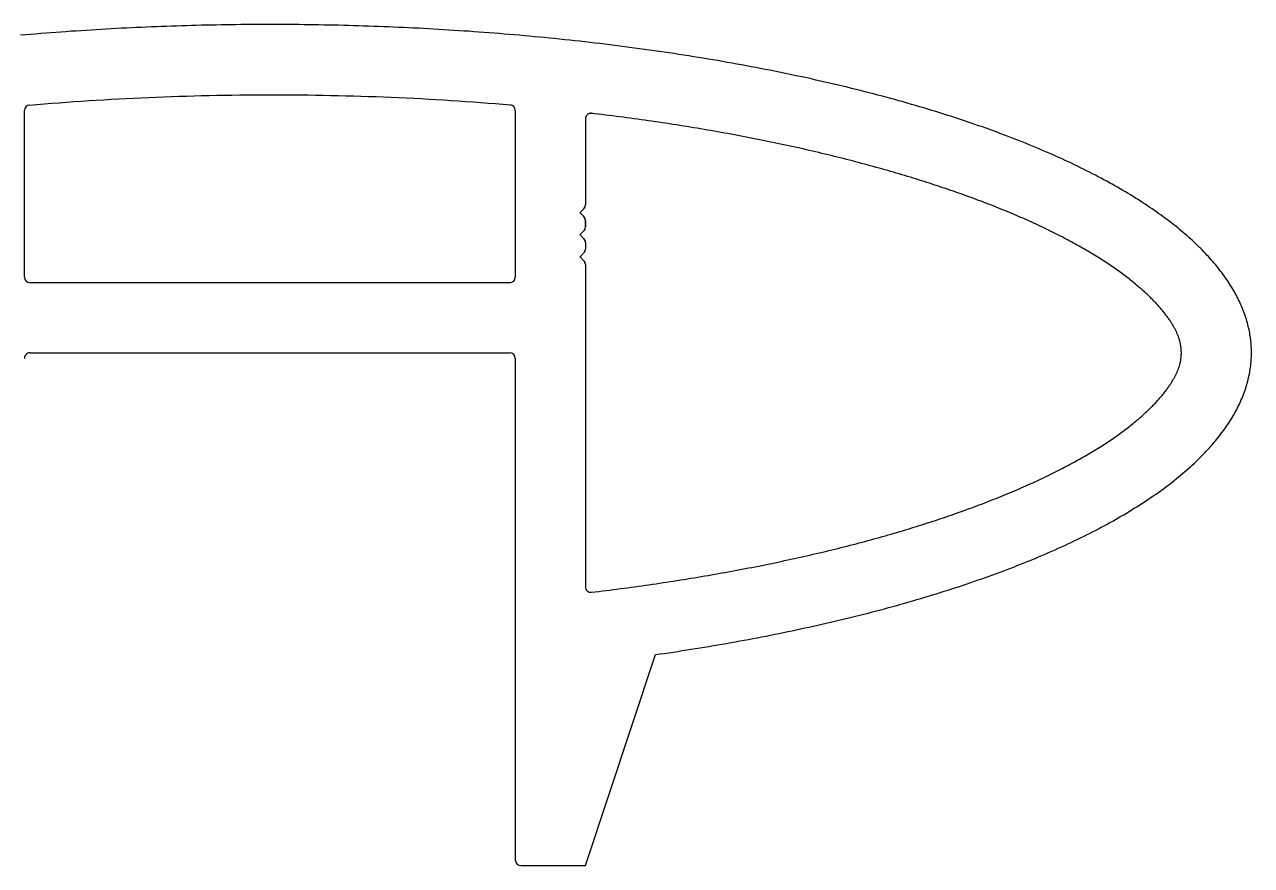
# Model space of a CAD drawing. Extents: x -44.4 to 44.5, y 21.3 to 59.4.
# Drawn here: x -11 to 44.5, y 21.3 to 59.4 of the extents above; entities that cross this region are included whole.
import ezdxf

# ---------------------------------------------------------------- set-up
doc = ezdxf.new("R2010")
doc.units = 0
doc.layers.get('0').update_dxf_attribs({"linetype": 'CONTINUOUS'})

msp = doc.modelspace()

# ---------------------------------------------------------------- linework, layer by layer
for p, q in [((-10.974, 58.975), (-11.203, 58.955)), ((-10.745, 58.994), (-10.974, 58.975)), ((-10.517, 59.013), (-10.745, 58.994)), ((-10.288, 59.032), (-10.517, 59.013)), ((-10.059, 59.05), (-10.288, 59.032)), ((-9.831, 59.068), (-10.059, 59.05)), ((-9.602, 59.085), (-9.831, 59.068)), ((-9.373, 59.102), (-9.602, 59.085)), ((-9.145, 59.119), (-9.373, 59.102)), ((-8.916, 59.135), (-9.145, 59.119)), ((-8.688, 59.15), (-8.916, 59.135)), ((-8.459, 59.165), (-8.688, 59.15)), ((-8.231, 59.18), (-8.459, 59.165)), ((-8.002, 59.195), (-8.231, 59.18)), ((-7.774, 59.209), (-8.002, 59.195)), ((-7.546, 59.222), (-7.774, 59.209)), ((-7.318, 59.235), (-7.546, 59.222)), ((-7.09, 59.248), (-7.318, 59.235)), ((-6.862, 59.26), (-7.09, 59.248)), ((-6.634, 59.272), (-6.862, 59.26)), ((-6.407, 59.283), (-6.634, 59.272)), ((-6.179, 59.294), (-6.407, 59.283)), ((-5.952, 59.305), (-6.179, 59.294)), ((-5.725, 59.315), (-5.952, 59.305)), ((-5.498, 59.325), (-5.725, 59.315)), ((-5.271, 59.335), (-5.498, 59.325)), ((-5.045, 59.344), (-5.271, 59.335)), ((-4.818, 59.352), (-5.045, 59.344)), ((-4.592, 59.36), (-4.818, 59.352)), ((-4.366, 59.368), (-4.592, 59.36)), ((-4.141, 59.376), (-4.366, 59.368)), ((-3.915, 59.383), (-4.141, 59.376)), ((-3.69, 59.389), (-3.915, 59.383)), ((-3.465, 59.396), (-3.69, 59.389)), ((-3.241, 59.401), (-3.465, 59.396)), ((-3.016, 59.407), (-3.241, 59.401)), ((-2.792, 59.412), (-3.016, 59.407)), ((-2.568, 59.417), (-2.792, 59.412)), ((-2.345, 59.421), (-2.568, 59.417)), ((-2.122, 59.425), (-2.345, 59.421)), ((-1.899, 59.428), (-2.122, 59.425)), ((-1.676, 59.431), (-1.899, 59.428)), ((-1.454, 59.434), (-1.676, 59.431)), ((-1.232, 59.437), (-1.454, 59.434)), ((-1.01, 59.439), (-1.232, 59.437)), ((-0.789, 59.44), (-1.01, 59.439)), ((-0.568, 59.442), (-0.789, 59.44)), ((-0.348, 59.443), (-0.568, 59.442)), ((-0.128, 59.443), (-0.348, 59.443)), ((0.092, 59.443), (-0.128, 59.443)), ((0.312, 59.443), (0.092, 59.443)), ((0.532, 59.443), (0.312, 59.443)), ((0.753, 59.442), (0.532, 59.443)), ((0.973, 59.44), (0.753, 59.442)), ((1.195, 59.439), (0.973, 59.44)), ((1.416, 59.437), (1.195, 59.439)), ((1.638, 59.434), (1.416, 59.437)), ((1.86, 59.431), (1.638, 59.434)), ((2.083, 59.428), (1.86, 59.431)), ((2.306, 59.425), (2.083, 59.428)), ((2.529, 59.421), (2.306, 59.425)), ((2.753, 59.417), (2.529, 59.421)), ((2.977, 59.412), (2.753, 59.417)), ((3.201, 59.407), (2.977, 59.412)), ((3.425, 59.401), (3.201, 59.407)), ((3.65, 59.396), (3.425, 59.401)), ((3.875, 59.389), (3.65, 59.396)), ((4.1, 59.383), (3.875, 59.389)), ((4.325, 59.376), (4.1, 59.383)), ((4.551, 59.368), (4.325, 59.376)), ((4.777, 59.36), (4.551, 59.368)), ((5.003, 59.352), (4.777, 59.36)), ((5.229, 59.344), (5.003, 59.352)), ((5.456, 59.335), (5.229, 59.344)), ((5.682, 59.325), (5.456, 59.335)), ((5.909, 59.315), (5.682, 59.325)), ((6.136, 59.305), (5.909, 59.315)), ((6.364, 59.294), (6.136, 59.305)), ((6.591, 59.283), (6.364, 59.294)), ((6.819, 59.272), (6.591, 59.283)), ((7.046, 59.26), (6.819, 59.272)), ((7.274, 59.248), (7.046, 59.26)), ((7.502, 59.235), (7.274, 59.248)), ((7.73, 59.222), (7.502, 59.235)), ((7.958, 59.209), (7.73, 59.222)), ((8.187, 59.195), (7.958, 59.209)), ((8.415, 59.18), (8.187, 59.195)), ((8.644, 59.165), (8.415, 59.18)), ((8.872, 59.15), (8.644, 59.165)), ((9.101, 59.135), (8.872, 59.15)), ((9.329, 59.119), (9.101, 59.135)), ((9.558, 59.102), (9.329, 59.119)), ((9.786, 59.085), (9.558, 59.102)), ((10.015, 59.068), (9.786, 59.085)), ((10.244, 59.05), (10.015, 59.068)), ((10.473, 59.032), (10.244, 59.05)), ((10.701, 59.013), (10.473, 59.032)), ((10.93, 58.994), (10.701, 59.013)), ((11.158, 58.975), (10.93, 58.994)), ((11.387, 58.955), (11.158, 58.975)), ((11.616, 58.935), (11.387, 58.955)), ((11.844, 58.914), (11.616, 58.935)), ((12.072, 58.893), (11.844, 58.914)), ((12.301, 58.871), (12.072, 58.893)), ((12.529, 58.849), (12.301, 58.871)), ((12.757, 58.827), (12.529, 58.849)), ((12.985, 58.804), (12.757, 58.827)), ((13.213, 58.781), (12.985, 58.804)), ((13.44, 58.757), (13.213, 58.781)), ((13.668, 58.733), (13.44, 58.757)), ((13.895, 58.708), (13.668, 58.733)), ((14.122, 58.683), (13.895, 58.708)), ((14.349, 58.657), (14.122, 58.683)), ((14.576, 58.632), (14.349, 58.657)), ((14.803, 58.605), (14.576, 58.632)), ((15.029, 58.578), (14.803, 58.605)), ((15.256, 58.551), (15.029, 58.578)), ((15.481, 58.524), (15.256, 58.551)), ((15.707, 58.495), (15.481, 58.524)), ((15.933, 58.467), (15.707, 58.495)), ((16.158, 58.438), (15.933, 58.467)), ((16.383, 58.409), (16.158, 58.438)), ((16.607, 58.379), (16.383, 58.409)), ((16.832, 58.348), (16.607, 58.379)), ((17.056, 58.318), (16.832, 58.348)), ((17.279, 58.287), (17.056, 58.318)), ((17.503, 58.255), (17.279, 58.287)), ((17.726, 58.223), (17.503, 58.255)), ((17.948, 58.191), (17.726, 58.223)), ((18.17, 58.158), (17.948, 58.191)), ((18.392, 58.124), (18.17, 58.158)), ((18.614, 58.091), (18.392, 58.124)), ((18.835, 58.057), (18.614, 58.091)), ((19.056, 58.022), (18.835, 58.057)), ((19.276, 57.987), (19.056, 58.022)), ((19.496, 57.952), (19.276, 57.987)), ((19.715, 57.916), (19.496, 57.952)), ((19.934, 57.879), (19.715, 57.916)), ((20.152, 57.843), (19.934, 57.879)), ((20.37, 57.806), (20.152, 57.843)), ((20.588, 57.768), (20.37, 57.806)), ((20.805, 57.73), (20.588, 57.768)), ((21.021, 57.692), (20.805, 57.73)), ((21.237, 57.653), (21.021, 57.692)), ((21.453, 57.614), (21.237, 57.653)), ((21.668, 57.574), (21.453, 57.614)), ((21.882, 57.534), (21.668, 57.574)), ((22.096, 57.493), (21.882, 57.534)), ((22.309, 57.452), (22.096, 57.493)), ((22.522, 57.411), (22.309, 57.452)), ((22.734, 57.369), (22.522, 57.411)), ((22.945, 57.327), (22.734, 57.369)), ((23.156, 57.285), (22.945, 57.327)), ((23.366, 57.242), (23.156, 57.285)), ((23.576, 57.198), (23.366, 57.242)), ((23.785, 57.155), (23.576, 57.198)), ((23.993, 57.11), (23.785, 57.155)), ((24.2, 57.066), (23.993, 57.11)), ((24.407, 57.021), (24.2, 57.066)), ((24.613, 56.976), (24.407, 57.021)), ((24.819, 56.93), (24.613, 56.976)), ((25.024, 56.884), (24.819, 56.93)), ((25.228, 56.837), (25.024, 56.884)), ((25.431, 56.79), (25.228, 56.837)), ((25.634, 56.743), (25.431, 56.79)), ((25.836, 56.695), (25.634, 56.743)), ((26.037, 56.647), (25.836, 56.695)), ((-6.077, 56.11), (-5.737, 56.126)), ((-5.737, 56.126), (-5.396, 56.141)), ((-5.396, 56.141), (-5.055, 56.155)), ((-5.055, 56.155), (-4.713, 56.168)), ((-4.713, 56.168), (-4.371, 56.181)), ((-4.371, 56.181), (-4.029, 56.192)), ((-4.029, 56.192), (-3.686, 56.203)), ((-3.686, 56.203), (-3.344, 56.212)), ((-3.344, 56.212), (-3.001, 56.221)), ((-3.001, 56.221), (-2.657, 56.229)), ((-2.657, 56.229), (-2.314, 56.236)), ((-2.314, 56.236), (-1.971, 56.243)), ((-1.971, 56.243), (-1.627, 56.248)), ((-1.627, 56.248), (-1.283, 56.252)), ((-1.283, 56.252), (-0.595, 56.258)), ((-0.595, 56.258), (0.093, 56.261)), ((0.093, 56.261), (0.437, 56.261)), ((0.437, 56.261), (0.781, 56.26)), ((0.781, 56.26), (1.125, 56.258)), ((1.125, 56.258), (1.468, 56.255)), ((1.468, 56.255), (1.812, 56.251)), ((1.812, 56.251), (2.156, 56.247)), ((2.156, 56.247), (2.499, 56.241)), ((2.499, 56.241), (2.843, 56.235)), ((2.843, 56.235), (3.186, 56.227)), ((3.186, 56.227), (3.529, 56.219)), ((3.529, 56.219), (3.872, 56.21)), ((3.872, 56.21), (4.214, 56.2)), ((4.214, 56.2), (4.556, 56.189)), ((4.556, 56.189), (4.898, 56.177)), ((4.898, 56.177), (5.24, 56.164)), ((5.24, 56.164), (5.581, 56.15)), ((5.581, 56.15), (5.922, 56.135)), ((5.922, 56.135), (6.263, 56.12)), ((6.263, 56.12), (6.603, 56.103)), ((26.237, 56.599), (26.037, 56.647)), ((26.437, 56.55), (26.237, 56.599)), ((26.635, 56.501), (26.437, 56.55)), ((26.833, 56.451), (26.635, 56.501)), ((27.031, 56.401), (26.833, 56.451)), ((27.227, 56.351), (27.031, 56.401)), ((27.422, 56.3), (27.227, 56.351)), ((27.617, 56.249), (27.422, 56.3)), ((27.811, 56.197), (27.617, 56.249)), ((28.004, 56.146), (27.811, 56.197)), ((28.196, 56.094), (28.004, 56.146)), ((-10.792, 55.795), (-10.459, 55.823)), ((-10.459, 55.823), (-10.125, 55.85)), ((-10.125, 55.85), (-9.791, 55.877)), ((-9.791, 55.877), (-9.457, 55.902)), ((-9.457, 55.902), (-9.121, 55.927)), ((-9.121, 55.927), (-8.785, 55.951)), ((-8.785, 55.951), (-8.448, 55.974)), ((-8.448, 55.974), (-8.111, 55.996)), ((-8.111, 55.996), (-7.773, 56.017)), ((-7.773, 56.017), (-7.435, 56.037)), ((-7.435, 56.037), (-7.096, 56.057)), ((-7.096, 56.057), (-6.757, 56.075)), ((-6.757, 56.075), (-6.418, 56.093)), ((-6.418, 56.093), (-6.077, 56.11)), ((6.603, 56.103), (6.942, 56.086)), ((6.942, 56.086), (7.282, 56.067)), ((7.282, 56.067), (7.62, 56.048)), ((7.62, 56.048), (7.959, 56.027)), ((7.959, 56.027), (8.296, 56.006)), ((8.296, 56.006), (8.634, 55.984)), ((8.634, 55.984), (8.97, 55.961)), ((8.97, 55.961), (9.306, 55.937)), ((9.306, 55.937), (9.642, 55.912)), ((9.642, 55.912), (9.976, 55.886)), ((9.976, 55.886), (10.31, 55.86)), ((10.31, 55.86), (10.644, 55.832)), ((10.644, 55.832), (10.976, 55.804)), ((28.387, 56.041), (28.196, 56.094)), ((28.578, 55.988), (28.387, 56.041)), ((28.767, 55.935), (28.578, 55.988)), ((28.956, 55.881), (28.767, 55.935)), ((29.143, 55.827), (28.956, 55.881)), ((29.33, 55.773), (29.143, 55.827)), ((29.516, 55.719), (29.33, 55.773)), ((29.701, 55.664), (29.516, 55.719)), ((29.885, 55.608), (29.701, 55.664)), ((30.068, 55.553), (29.885, 55.608)), ((-11.02, 47.994), (-11.02, 55.546)), ((11.205, 55.554), (11.205, 47.995)), ((14.382, 55.203), (14.38, 55.187)), ((14.38, 55.187), (14.38, 55.172)), ((14.38, 55.172), (14.38, 51.272)), ((14.384, 55.219), (14.382, 55.203)), ((14.388, 55.235), (14.384, 55.219)), ((14.393, 55.251), (14.388, 55.235)), ((14.398, 55.266), (14.393, 55.251)), ((14.405, 55.281), (14.398, 55.266)), ((14.413, 55.296), (14.405, 55.281)), ((14.421, 55.31), (14.413, 55.296)), ((14.431, 55.323), (14.421, 55.31)), ((14.441, 55.335), (14.431, 55.323)), ((14.452, 55.347), (14.441, 55.335)), ((14.463, 55.358), (14.452, 55.347)), ((14.475, 55.368), (14.463, 55.358)), ((14.488, 55.378), (14.475, 55.368)), ((14.502, 55.386), (14.488, 55.378)), ((14.516, 55.394), (14.502, 55.386)), ((14.531, 55.401), (14.516, 55.394)), ((14.546, 55.407), (14.531, 55.401)), ((14.562, 55.412), (14.546, 55.407)), ((14.578, 55.416), (14.562, 55.412)), ((14.594, 55.419), (14.578, 55.416)), ((14.61, 55.421), (14.594, 55.419)), ((14.626, 55.422), (14.61, 55.421)), ((14.642, 55.421), (14.626, 55.422)), ((14.658, 55.42), (14.642, 55.421)), ((14.659, 55.42), (14.658, 55.42)), ((14.662, 55.42), (14.659, 55.42)), ((14.659, 55.42), (14.659, 55.42)), ((14.659, 55.42), (14.659, 55.42)), ((14.659, 55.42), (14.659, 55.42)), ((14.659, 55.42), (14.659, 55.42)), ((14.659, 55.42), (14.659, 55.42)), ((14.667, 55.419), (14.662, 55.42)), ((14.708, 55.414), (14.667, 55.419)), ((14.791, 55.404), (14.708, 55.414)), ((14.955, 55.385), (14.791, 55.404)), ((15.119, 55.365), (14.955, 55.385)), ((15.283, 55.344), (15.119, 55.365)), ((15.447, 55.324), (15.283, 55.344)), ((15.61, 55.303), (15.447, 55.324)), ((15.773, 55.282), (15.61, 55.303)), ((15.936, 55.261), (15.773, 55.282)), ((16.098, 55.24), (15.936, 55.261)), ((16.261, 55.219), (16.098, 55.24)), ((16.422, 55.197), (16.261, 55.219)), ((16.584, 55.175), (16.422, 55.197)), ((16.746, 55.153), (16.584, 55.175)), ((16.907, 55.13), (16.746, 55.153)), ((17.067, 55.108), (16.907, 55.13)), ((17.228, 55.085), (17.067, 55.108)), ((17.388, 55.062), (17.228, 55.085)), ((17.548, 55.039), (17.388, 55.062)), ((17.707, 55.015), (17.548, 55.039)), ((17.867, 54.991), (17.707, 55.015)), ((30.25, 55.497), (30.068, 55.553)), ((30.431, 55.44), (30.25, 55.497)), ((30.611, 55.384), (30.431, 55.44)), ((30.791, 55.327), (30.611, 55.384)), ((30.969, 55.27), (30.791, 55.327)), ((31.146, 55.212), (30.969, 55.27)), ((31.322, 55.154), (31.146, 55.212)), ((31.497, 55.096), (31.322, 55.154)), ((31.671, 55.038), (31.497, 55.096)), ((31.845, 54.979), (31.671, 55.038)), ((18.026, 54.967), (17.867, 54.991)), ((18.184, 54.943), (18.026, 54.967)), ((18.343, 54.919), (18.184, 54.943)), ((18.5, 54.894), (18.343, 54.919)), ((18.658, 54.87), (18.5, 54.894)), ((18.815, 54.845), (18.658, 54.87)), ((18.972, 54.819), (18.815, 54.845)), ((19.129, 54.794), (18.972, 54.819)), ((19.285, 54.768), (19.129, 54.794)), ((19.441, 54.742), (19.285, 54.768)), ((19.597, 54.716), (19.441, 54.742)), ((19.752, 54.69), (19.597, 54.716)), ((19.907, 54.664), (19.752, 54.69)), ((20.062, 54.637), (19.907, 54.664)), ((20.216, 54.61), (20.062, 54.637)), ((20.37, 54.583), (20.216, 54.61)), ((20.523, 54.555), (20.37, 54.583)), ((20.676, 54.528), (20.523, 54.555)), ((20.829, 54.5), (20.676, 54.528)), ((20.981, 54.472), (20.829, 54.5)), ((21.133, 54.444), (20.981, 54.472)), ((32.017, 54.92), (31.845, 54.979)), ((32.188, 54.86), (32.017, 54.92)), ((32.358, 54.801), (32.188, 54.86)), ((32.527, 54.741), (32.358, 54.801)), ((32.695, 54.68), (32.527, 54.741)), ((32.861, 54.62), (32.695, 54.68)), ((33.027, 54.559), (32.861, 54.62)), ((33.192, 54.498), (33.027, 54.559)), ((33.355, 54.436), (33.192, 54.498)), ((21.285, 54.415), (21.133, 54.444)), ((21.436, 54.387), (21.285, 54.415)), ((21.587, 54.358), (21.436, 54.387)), ((21.738, 54.329), (21.587, 54.358)), ((21.888, 54.299), (21.738, 54.329)), ((22.037, 54.27), (21.888, 54.299)), ((22.187, 54.24), (22.037, 54.27)), ((22.336, 54.21), (22.187, 54.24)), ((22.484, 54.18), (22.336, 54.21)), ((22.632, 54.15), (22.484, 54.18)), ((22.78, 54.12), (22.632, 54.15)), ((22.927, 54.089), (22.78, 54.12)), ((23.074, 54.058), (22.927, 54.089)), ((23.22, 54.027), (23.074, 54.058)), ((23.367, 53.996), (23.22, 54.027)), ((23.512, 53.964), (23.367, 53.996)), ((23.657, 53.933), (23.512, 53.964)), ((23.802, 53.901), (23.657, 53.933)), ((23.947, 53.869), (23.802, 53.901)), ((33.518, 54.375), (33.355, 54.436)), ((33.679, 54.313), (33.518, 54.375)), ((33.84, 54.25), (33.679, 54.313)), ((33.999, 54.188), (33.84, 54.25)), ((34.157, 54.125), (33.999, 54.188)), ((34.314, 54.062), (34.157, 54.125)), ((34.47, 53.999), (34.314, 54.062)), ((34.625, 53.935), (34.47, 53.999)), ((34.778, 53.872), (34.625, 53.935)), ((24.091, 53.836), (23.947, 53.869)), ((24.234, 53.804), (24.091, 53.836)), ((24.377, 53.771), (24.234, 53.804)), ((24.52, 53.739), (24.377, 53.771)), ((24.662, 53.706), (24.52, 53.739)), ((24.804, 53.673), (24.662, 53.706)), ((24.945, 53.639), (24.804, 53.673)), ((25.086, 53.606), (24.945, 53.639)), ((25.227, 53.572), (25.086, 53.606)), ((25.367, 53.538), (25.227, 53.572)), ((25.506, 53.504), (25.367, 53.538)), ((25.645, 53.47), (25.506, 53.504)), ((25.784, 53.435), (25.645, 53.47)), ((25.922, 53.401), (25.784, 53.435)), ((26.06, 53.366), (25.922, 53.401)), ((26.197, 53.331), (26.06, 53.366)), ((34.931, 53.808), (34.778, 53.872)), ((35.082, 53.743), (34.931, 53.808)), ((35.232, 53.679), (35.082, 53.743)), ((35.381, 53.614), (35.232, 53.679)), ((35.529, 53.549), (35.381, 53.614)), ((35.676, 53.484), (35.529, 53.549)), ((35.821, 53.419), (35.676, 53.484)), ((35.965, 53.353), (35.821, 53.419)), ((36.109, 53.287), (35.965, 53.353)), ((26.334, 53.296), (26.197, 53.331)), ((26.47, 53.261), (26.334, 53.296)), ((26.606, 53.225), (26.47, 53.261)), ((26.741, 53.19), (26.606, 53.225)), ((26.876, 53.154), (26.741, 53.19)), ((27.011, 53.118), (26.876, 53.154)), ((27.145, 53.082), (27.011, 53.118)), ((27.278, 53.046), (27.145, 53.082)), ((27.411, 53.01), (27.278, 53.046)), ((27.543, 52.973), (27.411, 53.01)), ((27.675, 52.936), (27.543, 52.973)), ((27.807, 52.899), (27.675, 52.936)), ((27.938, 52.862), (27.807, 52.899)), ((28.068, 52.825), (27.938, 52.862)), ((28.198, 52.788), (28.068, 52.825)), ((28.328, 52.75), (28.198, 52.788)), ((36.251, 53.221), (36.109, 53.287)), ((36.391, 53.155), (36.251, 53.221)), ((36.531, 53.088), (36.391, 53.155)), ((36.669, 53.022), (36.531, 53.088)), ((36.807, 52.955), (36.669, 53.022)), ((36.943, 52.888), (36.807, 52.955)), ((37.077, 52.821), (36.943, 52.888)), ((37.211, 52.753), (37.077, 52.821)), ((28.457, 52.713), (28.328, 52.75)), ((28.585, 52.675), (28.457, 52.713)), ((28.713, 52.637), (28.585, 52.675)), ((28.841, 52.599), (28.713, 52.637)), ((28.967, 52.561), (28.841, 52.599)), ((29.094, 52.522), (28.967, 52.561)), ((29.22, 52.484), (29.094, 52.522)), ((29.345, 52.445), (29.22, 52.484)), ((29.47, 52.406), (29.345, 52.445)), ((29.594, 52.367), (29.47, 52.406)), ((29.718, 52.328), (29.594, 52.367)), ((29.841, 52.289), (29.718, 52.328)), ((29.964, 52.25), (29.841, 52.289)), ((30.086, 52.21), (29.964, 52.25)), ((37.343, 52.686), (37.211, 52.753)), ((37.475, 52.618), (37.343, 52.686)), ((37.605, 52.55), (37.475, 52.618)), ((37.733, 52.482), (37.605, 52.55)), ((37.861, 52.413), (37.733, 52.482)), ((37.987, 52.345), (37.861, 52.413)), ((38.112, 52.276), (37.987, 52.345)), ((38.236, 52.207), (38.112, 52.276)), ((30.207, 52.17), (30.086, 52.21)), ((30.328, 52.131), (30.207, 52.17)), ((30.449, 52.091), (30.328, 52.131)), ((30.569, 52.051), (30.449, 52.091)), ((30.688, 52.011), (30.569, 52.051)), ((30.807, 51.97), (30.688, 52.011)), ((30.925, 51.93), (30.807, 51.97)), ((31.043, 51.889), (30.925, 51.93)), ((31.16, 51.849), (31.043, 51.889)), ((31.277, 51.808), (31.16, 51.849)), ((31.393, 51.767), (31.277, 51.808)), ((31.508, 51.726), (31.393, 51.767)), ((31.623, 51.685), (31.508, 51.726)), ((31.737, 51.643), (31.623, 51.685)), ((38.359, 52.138), (38.236, 52.207)), ((38.48, 52.069), (38.359, 52.138)), ((38.6, 52), (38.48, 52.069)), ((38.719, 51.93), (38.6, 52)), ((38.837, 51.861), (38.719, 51.93)), ((38.953, 51.791), (38.837, 51.861)), ((39.069, 51.721), (38.953, 51.791)), ((39.183, 51.651), (39.069, 51.721)), ((31.851, 51.602), (31.737, 51.643)), ((31.964, 51.56), (31.851, 51.602)), ((32.076, 51.519), (31.964, 51.56)), ((32.188, 51.477), (32.076, 51.519)), ((32.299, 51.435), (32.188, 51.477)), ((32.41, 51.393), (32.299, 51.435)), ((32.52, 51.351), (32.41, 51.393)), ((32.63, 51.309), (32.52, 51.351)), ((32.739, 51.267), (32.63, 51.309)), ((32.847, 51.224), (32.739, 51.267)), ((32.955, 51.182), (32.847, 51.224)), ((33.062, 51.139), (32.955, 51.182)), ((33.168, 51.096), (33.062, 51.139)), ((39.295, 51.581), (39.183, 51.651)), ((39.407, 51.511), (39.295, 51.581)), ((39.517, 51.44), (39.407, 51.511)), ((39.626, 51.37), (39.517, 51.44)), ((39.734, 51.299), (39.626, 51.37)), ((39.84, 51.228), (39.734, 51.299)), ((39.946, 51.158), (39.84, 51.228)), ((40.05, 51.087), (39.946, 51.158)), ((14.306, 51.095), (14.135, 50.924)), ((14.135, 50.913), (14.306, 50.741)), ((14.38, 50.565), (14.38, 50.272)), ((14.38, 50.272), (14.38, 50.565)), ((14.38, 50.565), (14.38, 50.272)), ((14.38, 50.272), (14.38, 50.565)), ((14.38, 50.565), (14.38, 50.272)), ((33.274, 51.053), (33.168, 51.096)), ((33.38, 51.01), (33.274, 51.053)), ((33.484, 50.967), (33.38, 51.01)), ((33.588, 50.924), (33.484, 50.967)), ((33.692, 50.881), (33.588, 50.924)), ((33.795, 50.838), (33.692, 50.881)), ((33.897, 50.794), (33.795, 50.838)), ((33.998, 50.751), (33.897, 50.794)), ((34.099, 50.707), (33.998, 50.751)), ((34.199, 50.663), (34.099, 50.707)), ((34.299, 50.62), (34.199, 50.663)), ((34.398, 50.576), (34.299, 50.62)), ((34.496, 50.532), (34.398, 50.576)), ((40.152, 51.016), (40.05, 51.087)), ((40.254, 50.945), (40.152, 51.016)), ((40.354, 50.873), (40.254, 50.945)), ((40.453, 50.802), (40.354, 50.873)), ((40.551, 50.731), (40.453, 50.802)), ((40.648, 50.659), (40.551, 50.731)), ((40.743, 50.588), (40.648, 50.659)), ((40.837, 50.516), (40.743, 50.588)), ((14.306, 50.095), (14.135, 49.924)), ((34.594, 50.488), (34.496, 50.532)), ((34.691, 50.443), (34.594, 50.488)), ((34.787, 50.399), (34.691, 50.443)), ((34.883, 50.355), (34.787, 50.399)), ((34.978, 50.31), (34.883, 50.355)), ((35.072, 50.266), (34.978, 50.31)), ((35.166, 50.221), (35.072, 50.266)), ((35.259, 50.177), (35.166, 50.221)), ((35.352, 50.132), (35.259, 50.177)), ((35.443, 50.087), (35.352, 50.132)), ((35.534, 50.042), (35.443, 50.087)), ((35.625, 49.997), (35.534, 50.042)), ((40.93, 50.444), (40.837, 50.516)), ((41.021, 50.372), (40.93, 50.444)), ((41.112, 50.301), (41.021, 50.372)), ((41.201, 50.229), (41.112, 50.301)), ((41.289, 50.157), (41.201, 50.229)), ((41.375, 50.085), (41.289, 50.157)), ((41.46, 50.013), (41.375, 50.085)), ((41.545, 49.94), (41.46, 50.013)), ((14.135, 49.913), (14.306, 49.741)), ((14.38, 49.565), (14.38, 49.272)), ((35.714, 49.952), (35.625, 49.997)), ((35.803, 49.907), (35.714, 49.952)), ((35.892, 49.862), (35.803, 49.907)), ((35.979, 49.817), (35.892, 49.862)), ((36.066, 49.771), (35.979, 49.817)), ((36.153, 49.726), (36.066, 49.771)), ((36.238, 49.68), (36.153, 49.726)), ((36.323, 49.635), (36.238, 49.68)), ((36.407, 49.589), (36.323, 49.635)), ((36.49, 49.544), (36.407, 49.589)), ((36.573, 49.498), (36.49, 49.544)), ((36.655, 49.452), (36.573, 49.498)), ((36.736, 49.406), (36.655, 49.452)), ((41.627, 49.868), (41.545, 49.94)), ((41.709, 49.796), (41.627, 49.868)), ((41.789, 49.724), (41.709, 49.796)), ((41.869, 49.651), (41.789, 49.724)), ((41.947, 49.579), (41.869, 49.651)), ((42.023, 49.507), (41.947, 49.579)), ((42.099, 49.434), (42.023, 49.507)), ((14.306, 49.095), (14.135, 48.924)), ((14.135, 48.913), (14.306, 48.742)), ((36.817, 49.361), (36.736, 49.406)), ((36.896, 49.315), (36.817, 49.361)), ((36.976, 49.269), (36.896, 49.315)), ((37.054, 49.223), (36.976, 49.269)), ((37.132, 49.177), (37.054, 49.223)), ((37.209, 49.131), (37.132, 49.177)), ((37.285, 49.086), (37.209, 49.131)), ((37.36, 49.04), (37.285, 49.086)), ((37.435, 48.994), (37.36, 49.04)), ((37.509, 48.948), (37.435, 48.994)), ((37.583, 48.902), (37.509, 48.948)), ((37.655, 48.856), (37.583, 48.902)), ((42.173, 49.362), (42.099, 49.434)), ((42.246, 49.29), (42.173, 49.362)), ((42.318, 49.217), (42.246, 49.29)), ((42.388, 49.145), (42.318, 49.217)), ((42.458, 49.072), (42.388, 49.145)), ((42.526, 49), (42.458, 49.072)), ((42.593, 48.927), (42.526, 49)), ((42.659, 48.855), (42.593, 48.927)), ((14.38, 48.565), (14.38, 44.57)), ((37.727, 48.81), (37.655, 48.856)), ((37.798, 48.764), (37.727, 48.81)), ((37.869, 48.719), (37.798, 48.764)), ((37.939, 48.673), (37.869, 48.719)), ((38.008, 48.627), (37.939, 48.673)), ((38.076, 48.581), (38.008, 48.627)), ((38.144, 48.536), (38.076, 48.581)), ((38.211, 48.49), (38.144, 48.536)), ((38.277, 48.444), (38.211, 48.49)), ((38.342, 48.399), (38.277, 48.444)), ((38.407, 48.353), (38.342, 48.399)), ((38.471, 48.308), (38.407, 48.353)), ((42.723, 48.782), (42.659, 48.855)), ((42.787, 48.71), (42.723, 48.782)), ((42.849, 48.637), (42.787, 48.71)), ((42.91, 48.565), (42.849, 48.637)), ((42.97, 48.492), (42.91, 48.565)), ((43.028, 48.42), (42.97, 48.492)), ((43.086, 48.348), (43.028, 48.42)), ((43.142, 48.275), (43.086, 48.348)), ((38.534, 48.263), (38.471, 48.308)), ((38.596, 48.217), (38.534, 48.263)), ((38.658, 48.172), (38.596, 48.217)), ((38.719, 48.127), (38.658, 48.172)), ((38.78, 48.082), (38.719, 48.127)), ((38.839, 48.037), (38.78, 48.082)), ((38.898, 47.992), (38.839, 48.037)), ((38.956, 47.947), (38.898, 47.992)), ((39.013, 47.903), (38.956, 47.947)), ((39.07, 47.858), (39.013, 47.903)), ((39.126, 47.814), (39.07, 47.858)), ((39.181, 47.769), (39.126, 47.814)), ((43.197, 48.203), (43.142, 48.275)), ((43.251, 48.131), (43.197, 48.203)), ((43.303, 48.058), (43.251, 48.131)), ((43.355, 47.986), (43.303, 48.058)), ((43.405, 47.914), (43.355, 47.986)), ((43.454, 47.842), (43.405, 47.914)), ((43.502, 47.769), (43.454, 47.842)), ((10.955, 47.745), (-10.77, 47.745)), ((39.236, 47.725), (39.181, 47.769)), ((39.289, 47.681), (39.236, 47.725)), ((39.342, 47.637), (39.289, 47.681)), ((39.394, 47.593), (39.342, 47.637)), ((39.446, 47.549), (39.394, 47.593)), ((39.496, 47.506), (39.446, 47.549)), ((39.546, 47.462), (39.496, 47.506)), ((39.596, 47.419), (39.546, 47.462)), ((39.644, 47.376), (39.596, 47.419)), ((39.692, 47.333), (39.644, 47.376)), ((39.739, 47.29), (39.692, 47.333)), ((39.785, 47.247), (39.739, 47.29)), ((39.831, 47.205), (39.785, 47.247)), ((43.549, 47.697), (43.502, 47.769)), ((43.595, 47.625), (43.549, 47.697)), ((43.64, 47.553), (43.595, 47.625)), ((43.683, 47.481), (43.64, 47.553)), ((43.726, 47.409), (43.683, 47.481)), ((43.767, 47.337), (43.726, 47.409)), ((43.808, 47.264), (43.767, 47.337)), ((43.847, 47.191), (43.808, 47.264)), ((39.875, 47.162), (39.831, 47.205)), ((39.919, 47.12), (39.875, 47.162)), ((39.963, 47.078), (39.919, 47.12)), ((40.005, 47.036), (39.963, 47.078)), ((40.047, 46.994), (40.005, 47.036)), ((40.088, 46.953), (40.047, 46.994)), ((40.128, 46.912), (40.088, 46.953)), ((40.168, 46.871), (40.128, 46.912)), ((40.206, 46.83), (40.168, 46.871)), ((40.244, 46.789), (40.206, 46.83)), ((40.282, 46.748), (40.244, 46.789)), ((40.318, 46.708), (40.282, 46.748)), ((40.354, 46.668), (40.318, 46.708)), ((43.886, 47.118), (43.847, 47.191)), ((43.923, 47.045), (43.886, 47.118)), ((43.96, 46.971), (43.923, 47.045)), ((43.995, 46.898), (43.96, 46.971)), ((44.029, 46.824), (43.995, 46.898)), ((44.063, 46.75), (44.029, 46.824)), ((44.095, 46.676), (44.063, 46.75)), ((44.126, 46.602), (44.095, 46.676)), ((40.389, 46.628), (40.354, 46.668)), ((40.423, 46.589), (40.389, 46.628)), ((40.456, 46.549), (40.423, 46.589)), ((40.489, 46.51), (40.456, 46.549)), ((40.521, 46.471), (40.489, 46.51)), ((40.552, 46.433), (40.521, 46.471)), ((40.583, 46.394), (40.552, 46.433)), ((40.612, 46.356), (40.583, 46.394)), ((40.641, 46.319), (40.612, 46.356)), ((40.67, 46.282), (40.641, 46.319)), ((40.697, 46.245), (40.67, 46.282)), ((40.724, 46.209), (40.697, 46.245)), ((40.75, 46.173), (40.724, 46.209)), ((40.776, 46.137), (40.75, 46.173)), ((40.801, 46.102), (40.776, 46.137)), ((44.156, 46.527), (44.126, 46.602)), ((44.185, 46.453), (44.156, 46.527)), ((44.213, 46.378), (44.185, 46.453)), ((44.24, 46.303), (44.213, 46.378)), ((44.266, 46.228), (44.24, 46.303)), ((44.29, 46.152), (44.266, 46.228)), ((44.314, 46.077), (44.29, 46.152)), ((40.825, 46.066), (40.801, 46.102)), ((40.848, 46.032), (40.825, 46.066)), ((40.871, 45.997), (40.848, 46.032)), ((40.893, 45.963), (40.871, 45.997)), ((40.915, 45.93), (40.893, 45.963)), ((40.936, 45.896), (40.915, 45.93)), ((40.956, 45.863), (40.936, 45.896)), ((40.976, 45.831), (40.956, 45.863)), ((40.995, 45.798), (40.976, 45.831)), ((41.014, 45.766), (40.995, 45.798)), ((41.032, 45.735), (41.014, 45.766)), ((41.049, 45.703), (41.032, 45.735)), ((41.066, 45.672), (41.049, 45.703)), ((41.082, 45.641), (41.066, 45.672)), ((41.098, 45.61), (41.082, 45.641)), ((41.113, 45.58), (41.098, 45.61)), ((41.128, 45.55), (41.113, 45.58)), ((44.336, 46.001), (44.314, 46.077)), ((44.358, 45.925), (44.336, 46.001)), ((44.378, 45.85), (44.358, 45.925)), ((44.397, 45.774), (44.378, 45.85)), ((44.415, 45.697), (44.397, 45.774)), ((44.431, 45.621), (44.415, 45.697)), ((44.447, 45.544), (44.431, 45.621)), ((41.142, 45.52), (41.128, 45.55)), ((41.156, 45.491), (41.142, 45.52)), ((41.169, 45.462), (41.156, 45.491)), ((41.181, 45.433), (41.169, 45.462)), ((41.193, 45.404), (41.181, 45.433)), ((41.205, 45.376), (41.193, 45.404)), ((41.216, 45.348), (41.205, 45.376)), ((41.227, 45.32), (41.216, 45.348)), ((41.237, 45.292), (41.227, 45.32)), ((41.247, 45.265), (41.237, 45.292)), ((41.256, 45.238), (41.247, 45.265)), ((41.265, 45.211), (41.256, 45.238)), ((41.273, 45.184), (41.265, 45.211)), ((41.281, 45.158), (41.273, 45.184)), ((41.289, 45.132), (41.281, 45.158)), ((41.296, 45.106), (41.289, 45.132)), ((41.303, 45.08), (41.296, 45.106)), ((41.309, 45.055), (41.303, 45.08)), ((41.315, 45.029), (41.309, 45.055)), ((41.321, 45.004), (41.315, 45.029)), ((44.461, 45.468), (44.447, 45.544)), ((44.475, 45.391), (44.461, 45.468)), ((44.487, 45.314), (44.475, 45.391)), ((44.498, 45.237), (44.487, 45.314)), ((44.507, 45.16), (44.498, 45.237)), ((44.516, 45.083), (44.507, 45.16)), ((44.523, 45.005), (44.516, 45.083)), ((-10.77, 44.57), (10.955, 44.57)), ((14.38, 44.57), (14.38, 33.968)), ((41.326, 44.98), (41.321, 45.004)), ((41.331, 44.955), (41.326, 44.98)), ((41.336, 44.93), (41.331, 44.955)), ((41.34, 44.906), (41.336, 44.93)), ((41.344, 44.882), (41.34, 44.906)), ((41.347, 44.858), (41.344, 44.882)), ((41.35, 44.834), (41.347, 44.858)), ((41.353, 44.811), (41.35, 44.834)), ((41.356, 44.788), (41.353, 44.811)), ((41.358, 44.764), (41.356, 44.788)), ((41.362, 44.718), (41.358, 44.764)), ((41.361, 44.407), (41.364, 44.452)), ((41.365, 44.673), (41.362, 44.718)), ((41.364, 44.452), (41.366, 44.497)), ((41.366, 44.629), (41.365, 44.673)), ((41.367, 44.585), (41.366, 44.629)), ((41.366, 44.497), (41.367, 44.541)), ((41.367, 44.541), (41.367, 44.585)), ((44.529, 44.928), (44.523, 45.005)), ((44.534, 44.85), (44.529, 44.928)), ((44.538, 44.773), (44.534, 44.85)), ((44.541, 44.695), (44.538, 44.773)), ((44.539, 44.382), (44.541, 44.461)), ((44.542, 44.617), (44.541, 44.695)), ((44.541, 44.461), (44.542, 44.539)), ((44.542, 44.539), (44.542, 44.617)), ((11.205, 44.32), (11.205, 21.593)), ((41.249, 43.889), (41.259, 43.916)), ((41.259, 43.916), (41.267, 43.942)), ((41.267, 43.942), (41.276, 43.969)), ((41.276, 43.969), (41.284, 43.995)), ((41.284, 43.995), (41.291, 44.021)), ((41.291, 44.021), (41.298, 44.046)), ((41.298, 44.046), (41.305, 44.072)), ((41.305, 44.072), (41.311, 44.097)), ((41.311, 44.097), (41.317, 44.122)), ((41.317, 44.122), (41.322, 44.147)), ((41.322, 44.147), (41.328, 44.171)), ((41.328, 44.171), (41.332, 44.196)), ((41.332, 44.196), (41.337, 44.22)), ((41.337, 44.22), (41.341, 44.244)), ((41.341, 44.244), (41.345, 44.268)), ((41.345, 44.268), (41.348, 44.291)), ((41.348, 44.291), (41.351, 44.315)), ((41.351, 44.315), (41.354, 44.338)), ((41.354, 44.338), (41.357, 44.361)), ((41.357, 44.361), (41.361, 44.407)), ((44.487, 43.832), (44.498, 43.911)), ((44.498, 43.911), (44.508, 43.99)), ((44.508, 43.99), (44.517, 44.068)), ((44.517, 44.068), (44.524, 44.147)), ((44.524, 44.147), (44.53, 44.226)), ((44.53, 44.226), (44.535, 44.304)), ((44.535, 44.304), (44.539, 44.382)), ((40.981, 43.326), (41, 43.358)), ((41, 43.358), (41.018, 43.39)), ((41.018, 43.39), (41.036, 43.422)), ((41.036, 43.422), (41.054, 43.453)), ((41.054, 43.453), (41.07, 43.485)), ((41.07, 43.485), (41.087, 43.515)), ((41.087, 43.515), (41.102, 43.546)), ((41.102, 43.546), (41.117, 43.576)), ((41.117, 43.576), (41.132, 43.606)), ((41.132, 43.606), (41.146, 43.636)), ((41.146, 43.636), (41.159, 43.665)), ((41.159, 43.665), (41.172, 43.694)), ((41.172, 43.694), (41.185, 43.723)), ((41.185, 43.723), (41.197, 43.751)), ((41.197, 43.751), (41.208, 43.779)), ((41.208, 43.779), (41.219, 43.807)), ((41.219, 43.807), (41.23, 43.835)), ((41.23, 43.835), (41.24, 43.862)), ((41.24, 43.862), (41.249, 43.889)), ((44.374, 43.279), (44.394, 43.358)), ((44.394, 43.358), (44.413, 43.437)), ((44.413, 43.437), (44.43, 43.516)), ((44.43, 43.516), (44.446, 43.595)), ((44.446, 43.595), (44.461, 43.674)), ((44.461, 43.674), (44.475, 43.753)), ((44.475, 43.753), (44.487, 43.832)), ((40.588, 42.757), (40.618, 42.795)), ((40.618, 42.795), (40.647, 42.833)), ((40.647, 42.833), (40.675, 42.87)), ((40.675, 42.87), (40.703, 42.907)), ((40.703, 42.907), (40.73, 42.944)), ((40.73, 42.944), (40.756, 42.981)), ((40.756, 42.981), (40.781, 43.017)), ((40.781, 43.017), (40.806, 43.053)), ((40.806, 43.053), (40.83, 43.088)), ((40.83, 43.088), (40.854, 43.123)), ((40.854, 43.123), (40.876, 43.158)), ((40.876, 43.158), (40.899, 43.192)), ((40.899, 43.192), (40.92, 43.226)), ((40.92, 43.226), (40.941, 43.26)), ((40.941, 43.26), (40.961, 43.293)), ((40.961, 43.293), (40.981, 43.326)), ((44.197, 42.723), (44.226, 42.802)), ((44.226, 42.802), (44.254, 42.882)), ((44.254, 42.882), (44.281, 42.961)), ((44.281, 42.961), (44.306, 43.04)), ((44.306, 43.04), (44.33, 43.12)), ((44.33, 43.12), (44.353, 43.199)), ((44.353, 43.199), (44.374, 43.279)), ((40.095, 42.198), (40.135, 42.239)), ((40.135, 42.239), (40.174, 42.28)), ((40.174, 42.28), (40.213, 42.321)), ((40.213, 42.321), (40.251, 42.362)), ((40.251, 42.362), (40.288, 42.403)), ((40.288, 42.403), (40.324, 42.443)), ((40.324, 42.443), (40.36, 42.483)), ((40.36, 42.483), (40.394, 42.523)), ((40.394, 42.523), (40.429, 42.562)), ((40.429, 42.562), (40.462, 42.602)), ((40.462, 42.602), (40.495, 42.641)), ((40.495, 42.641), (40.527, 42.68)), ((40.527, 42.68), (40.558, 42.718)), ((40.558, 42.718), (40.588, 42.757)), ((43.957, 42.165), (43.995, 42.245)), ((43.995, 42.245), (44.032, 42.325)), ((44.032, 42.325), (44.068, 42.404)), ((44.068, 42.404), (44.102, 42.484)), ((44.102, 42.484), (44.135, 42.563)), ((44.135, 42.563), (44.167, 42.643)), ((44.167, 42.643), (44.197, 42.723)), ((39.509, 41.644), (39.558, 41.687)), ((39.558, 41.687), (39.607, 41.731)), ((39.607, 41.731), (39.655, 41.774)), ((39.655, 41.774), (39.702, 41.817)), ((39.702, 41.817), (39.749, 41.86)), ((39.749, 41.86), (39.795, 41.903)), ((39.795, 41.903), (39.84, 41.946)), ((39.84, 41.946), (39.884, 41.988)), ((39.884, 41.988), (39.928, 42.031)), ((39.928, 42.031), (39.971, 42.073)), ((39.971, 42.073), (40.013, 42.115)), ((40.013, 42.115), (40.055, 42.156)), ((40.055, 42.156), (40.095, 42.198)), ((43.651, 41.608), (43.699, 41.688)), ((43.699, 41.688), (43.745, 41.767)), ((43.745, 41.767), (43.79, 41.847)), ((43.79, 41.847), (43.834, 41.927)), ((43.834, 41.927), (43.876, 42.006)), ((43.876, 42.006), (43.917, 42.086)), ((43.917, 42.086), (43.957, 42.165)), ((38.856, 41.111), (38.914, 41.156)), ((38.914, 41.156), (38.972, 41.201)), ((38.972, 41.201), (39.029, 41.246)), ((39.029, 41.246), (39.085, 41.29)), ((39.085, 41.29), (39.141, 41.335)), ((39.141, 41.335), (39.195, 41.379)), ((39.195, 41.379), (39.25, 41.424)), ((39.25, 41.424), (39.303, 41.468)), ((39.303, 41.468), (39.355, 41.512)), ((39.355, 41.512), (39.407, 41.556)), ((39.407, 41.556), (39.458, 41.6)), ((39.458, 41.6), (39.509, 41.644)), ((43.28, 41.053), (43.337, 41.132)), ((43.337, 41.132), (43.393, 41.211)), ((43.393, 41.211), (43.447, 41.291)), ((43.447, 41.291), (43.5, 41.37)), ((43.5, 41.37), (43.552, 41.449)), ((43.552, 41.449), (43.602, 41.529)), ((43.602, 41.529), (43.651, 41.608)), ((38.026, 40.521), (38.095, 40.567)), ((38.095, 40.567), (38.162, 40.612)), ((38.162, 40.612), (38.229, 40.658)), ((38.229, 40.658), (38.295, 40.704)), ((38.295, 40.704), (38.36, 40.749)), ((38.36, 40.749), (38.425, 40.795)), ((38.425, 40.795), (38.489, 40.84)), ((38.489, 40.84), (38.552, 40.885)), ((38.552, 40.885), (38.614, 40.931)), ((38.614, 40.931), (38.676, 40.976)), ((38.676, 40.976), (38.736, 41.021)), ((38.736, 41.021), (38.796, 41.066)), ((38.796, 41.066), (38.856, 41.111)), ((42.843, 40.499), (42.91, 40.578)), ((42.91, 40.578), (42.975, 40.657)), ((42.975, 40.657), (43.038, 40.736)), ((43.038, 40.736), (43.101, 40.815)), ((43.101, 40.815), (43.162, 40.894)), ((43.162, 40.894), (43.222, 40.973)), ((43.222, 40.973), (43.28, 41.053)), ((37.149, 39.974), (37.226, 40.02)), ((37.226, 40.02), (37.303, 40.065)), ((37.303, 40.065), (37.378, 40.111)), ((37.378, 40.111), (37.453, 40.156)), ((37.453, 40.156), (37.527, 40.202)), ((37.527, 40.202), (37.601, 40.248)), ((37.601, 40.248), (37.674, 40.293)), ((37.674, 40.293), (37.746, 40.339)), ((37.746, 40.339), (37.817, 40.384)), ((37.817, 40.384), (37.888, 40.43)), ((37.888, 40.43), (37.957, 40.476)), ((37.957, 40.476), (38.026, 40.521)), ((42.341, 39.95), (42.417, 40.028)), ((42.417, 40.028), (42.492, 40.107)), ((42.492, 40.107), (42.565, 40.185)), ((42.565, 40.185), (42.636, 40.263)), ((42.636, 40.263), (42.707, 40.342)), ((42.707, 40.342), (42.776, 40.421)), ((42.776, 40.421), (42.843, 40.499)), ((36.169, 39.43), (36.254, 39.475)), ((36.254, 39.475), (36.339, 39.521)), ((36.339, 39.521), (36.423, 39.566)), ((36.423, 39.566), (36.507, 39.611)), ((36.507, 39.611), (36.589, 39.656)), ((36.589, 39.656), (36.671, 39.702)), ((36.671, 39.702), (36.753, 39.747)), ((36.753, 39.747), (36.833, 39.792)), ((36.833, 39.792), (36.913, 39.838)), ((36.913, 39.838), (36.993, 39.883)), ((36.993, 39.883), (37.071, 39.929)), ((37.071, 39.929), (37.149, 39.974)), ((41.775, 39.406), (41.86, 39.483)), ((41.86, 39.483), (41.943, 39.561)), ((41.943, 39.561), (42.025, 39.638)), ((42.025, 39.638), (42.106, 39.716)), ((42.106, 39.716), (42.186, 39.794)), ((42.186, 39.794), (42.264, 39.872)), ((42.264, 39.872), (42.341, 39.95)), ((35.089, 38.892), (35.183, 38.937)), ((35.183, 38.937), (35.276, 38.981)), ((35.276, 38.981), (35.368, 39.026)), ((35.368, 39.026), (35.46, 39.071)), ((35.46, 39.071), (35.551, 39.116)), ((35.551, 39.116), (35.641, 39.16)), ((35.641, 39.16), (35.731, 39.205)), ((35.731, 39.205), (35.82, 39.25)), ((35.82, 39.25), (35.908, 39.295)), ((35.908, 39.295), (35.995, 39.34)), ((35.995, 39.34), (36.082, 39.385)), ((36.082, 39.385), (36.169, 39.43)), ((41.143, 38.868), (41.238, 38.945)), ((41.238, 38.945), (41.33, 39.021)), ((41.33, 39.021), (41.422, 39.098)), ((41.422, 39.098), (41.512, 39.175)), ((41.512, 39.175), (41.601, 39.252)), ((41.601, 39.252), (41.688, 39.329)), ((41.688, 39.329), (41.775, 39.406)), ((33.813, 38.32), (33.915, 38.363)), ((33.915, 38.363), (34.017, 38.407)), ((34.017, 38.407), (34.117, 38.451)), ((34.117, 38.451), (34.217, 38.495)), ((34.217, 38.495), (34.317, 38.539)), ((34.317, 38.539), (34.416, 38.583)), ((34.416, 38.583), (34.514, 38.627)), ((34.514, 38.627), (34.611, 38.671)), ((34.611, 38.671), (34.708, 38.715)), ((34.708, 38.715), (34.804, 38.759)), ((34.804, 38.759), (34.9, 38.804)), ((34.9, 38.804), (34.995, 38.848)), ((34.995, 38.848), (35.089, 38.892)), ((40.345, 38.263), (40.449, 38.338)), ((40.449, 38.338), (40.552, 38.413)), ((40.552, 38.413), (40.654, 38.489)), ((40.654, 38.489), (40.754, 38.564)), ((40.754, 38.564), (40.854, 38.64)), ((40.854, 38.64), (40.951, 38.716)), ((40.951, 38.716), (41.048, 38.792)), ((41.048, 38.792), (41.143, 38.868)), ((32.431, 37.762), (32.541, 37.804)), ((32.541, 37.804), (32.651, 37.846)), ((32.651, 37.846), (32.759, 37.889)), ((32.759, 37.889), (32.868, 37.932)), ((32.868, 37.932), (32.975, 37.974)), ((32.975, 37.974), (33.082, 38.017)), ((33.082, 38.017), (33.188, 38.06)), ((33.188, 38.06), (33.294, 38.103)), ((33.294, 38.103), (33.399, 38.146)), ((33.399, 38.146), (33.504, 38.19)), ((33.504, 38.19), (33.607, 38.233)), ((33.607, 38.233), (33.711, 38.276)), ((33.711, 38.276), (33.813, 38.32)), ((39.58, 37.743), (39.693, 37.817)), ((39.693, 37.817), (39.805, 37.891)), ((39.805, 37.891), (39.915, 37.965)), ((39.915, 37.965), (40.025, 38.039)), ((40.025, 38.039), (40.133, 38.114)), ((40.133, 38.114), (40.239, 38.188)), ((40.239, 38.188), (40.345, 38.263)), ((30.949, 37.221), (31.066, 37.262)), ((31.066, 37.262), (31.183, 37.303)), ((31.183, 37.303), (31.3, 37.344)), ((31.3, 37.344), (31.416, 37.385)), ((31.416, 37.385), (31.531, 37.427)), ((31.531, 37.427), (31.645, 37.468)), ((31.645, 37.468), (31.759, 37.51)), ((31.759, 37.51), (31.873, 37.552)), ((31.873, 37.552), (31.986, 37.593)), ((31.986, 37.593), (32.098, 37.635)), ((32.098, 37.635), (32.21, 37.677)), ((32.21, 37.677), (32.321, 37.719)), ((32.321, 37.719), (32.431, 37.762)), ((38.632, 37.162), (38.755, 37.234)), ((38.755, 37.234), (38.876, 37.306)), ((38.876, 37.306), (38.997, 37.378)), ((38.997, 37.378), (39.116, 37.451)), ((39.116, 37.451), (39.234, 37.524)), ((39.234, 37.524), (39.35, 37.597)), ((39.35, 37.597), (39.466, 37.67)), ((39.466, 37.67), (39.58, 37.743)), ((29.246, 36.664), (29.371, 36.702)), ((29.371, 36.702), (29.496, 36.742)), ((29.496, 36.742), (29.62, 36.781)), ((29.62, 36.781), (29.744, 36.82)), ((29.744, 36.82), (29.867, 36.86)), ((29.867, 36.86), (29.989, 36.899)), ((29.989, 36.899), (30.111, 36.939)), ((30.111, 36.939), (30.232, 36.979)), ((30.232, 36.979), (30.353, 37.019)), ((30.353, 37.019), (30.473, 37.059)), ((30.473, 37.059), (30.593, 37.1)), ((30.593, 37.1), (30.712, 37.14)), ((30.712, 37.14), (30.831, 37.181)), ((30.831, 37.181), (30.949, 37.221)), ((37.741, 36.666), (37.872, 36.736)), ((37.872, 36.736), (38.002, 36.806)), ((38.002, 36.806), (38.13, 36.877)), ((38.13, 36.877), (38.257, 36.948)), ((38.257, 36.948), (38.384, 37.019)), ((38.384, 37.019), (38.509, 37.09)), ((38.509, 37.09), (38.632, 37.162)), ((27.307, 36.099), (27.44, 36.135)), ((27.44, 36.135), (27.572, 36.172)), ((27.572, 36.172), (27.704, 36.209)), ((27.704, 36.209), (27.835, 36.246)), ((27.835, 36.246), (27.966, 36.283)), ((27.966, 36.283), (28.096, 36.32)), ((28.096, 36.32), (28.226, 36.358)), ((28.226, 36.358), (28.355, 36.396)), ((28.355, 36.396), (28.484, 36.433)), ((28.484, 36.433), (28.613, 36.471)), ((28.613, 36.471), (28.74, 36.509)), ((28.74, 36.509), (28.868, 36.548)), ((28.868, 36.548), (28.994, 36.586)), ((28.994, 36.586), (29.121, 36.625)), ((29.121, 36.625), (29.246, 36.664)), ((36.655, 36.114), (36.795, 36.182)), ((36.795, 36.182), (36.933, 36.251)), ((36.933, 36.251), (37.071, 36.319)), ((37.071, 36.319), (37.207, 36.388)), ((37.207, 36.388), (37.342, 36.457)), ((37.342, 36.457), (37.476, 36.526)), ((37.476, 36.526), (37.609, 36.596)), ((37.609, 36.596), (37.741, 36.666)), ((25.116, 35.54), (25.256, 35.574)), ((25.256, 35.574), (25.396, 35.608)), ((25.396, 35.608), (25.536, 35.641)), ((25.536, 35.641), (25.675, 35.675)), ((25.675, 35.675), (25.813, 35.71)), ((25.813, 35.71), (25.951, 35.744)), ((25.951, 35.744), (26.089, 35.779)), ((26.089, 35.779), (26.226, 35.814)), ((26.226, 35.814), (26.363, 35.849)), ((26.363, 35.849), (26.499, 35.884)), ((26.499, 35.884), (26.635, 35.919)), ((26.635, 35.919), (26.77, 35.955)), ((26.77, 35.955), (26.905, 35.991)), ((26.905, 35.991), (27.04, 36.027)), ((27.04, 36.027), (27.173, 36.063)), ((27.173, 36.063), (27.307, 36.099)), ((35.351, 35.516), (35.5, 35.581)), ((35.5, 35.581), (35.648, 35.646)), ((35.648, 35.646), (35.795, 35.712)), ((35.795, 35.712), (35.941, 35.779)), ((35.941, 35.779), (36.086, 35.845)), ((36.086, 35.845), (36.23, 35.912)), ((36.23, 35.912), (36.372, 35.979)), ((36.372, 35.979), (36.514, 36.047)), ((36.514, 36.047), (36.655, 36.114)), ((22.662, 34.999), (22.809, 35.029)), ((22.809, 35.029), (22.957, 35.06)), ((22.957, 35.06), (23.104, 35.091)), ((23.104, 35.091), (23.25, 35.121)), ((23.25, 35.121), (23.396, 35.153)), ((23.396, 35.153), (23.542, 35.184)), ((23.542, 35.184), (23.687, 35.215)), ((23.687, 35.215), (23.832, 35.247)), ((23.832, 35.247), (23.976, 35.279)), ((23.976, 35.279), (24.12, 35.311)), ((24.12, 35.311), (24.264, 35.343)), ((24.264, 35.343), (24.407, 35.375)), ((24.407, 35.375), (24.549, 35.408)), ((24.549, 35.408), (24.692, 35.441)), ((24.692, 35.441), (24.833, 35.474)), ((24.833, 35.474), (24.975, 35.507)), ((24.975, 35.507), (25.116, 35.54)), ((34.123, 35.004), (34.28, 35.067)), ((34.28, 35.067), (34.435, 35.13)), ((34.435, 35.13), (34.59, 35.194)), ((34.59, 35.194), (34.744, 35.257)), ((34.744, 35.257), (34.897, 35.321)), ((34.897, 35.321), (35.049, 35.386)), ((35.049, 35.386), (35.201, 35.45)), ((35.201, 35.45), (35.351, 35.516)), ((19.627, 34.434), (19.782, 34.46)), ((19.782, 34.46), (19.937, 34.487)), ((19.937, 34.487), (20.091, 34.514)), ((20.091, 34.514), (20.246, 34.541)), ((20.246, 34.541), (20.399, 34.568)), ((20.399, 34.568), (20.553, 34.595)), ((20.553, 34.595), (20.706, 34.623)), ((20.706, 34.623), (20.859, 34.65)), ((20.859, 34.65), (21.011, 34.678)), ((21.011, 34.678), (21.163, 34.707)), ((21.163, 34.707), (21.314, 34.735)), ((21.314, 34.735), (21.466, 34.764)), ((21.466, 34.764), (21.617, 34.792)), ((21.617, 34.792), (21.767, 34.821)), ((21.767, 34.821), (21.917, 34.85)), ((21.917, 34.85), (22.067, 34.88)), ((22.067, 34.88), (22.216, 34.909)), ((22.216, 34.909), (22.365, 34.939)), ((22.365, 34.939), (22.513, 34.969)), ((22.513, 34.969), (22.662, 34.999)), ((32.504, 34.394), (32.67, 34.454)), ((32.67, 34.454), (32.835, 34.514)), ((32.835, 34.514), (32.999, 34.574)), ((32.999, 34.574), (33.162, 34.634)), ((33.162, 34.634), (33.325, 34.695)), ((33.325, 34.695), (33.486, 34.756)), ((33.486, 34.756), (33.647, 34.818)), ((33.647, 34.818), (33.806, 34.88)), ((33.806, 34.88), (33.965, 34.942)), ((33.965, 34.942), (34.123, 35.004)), ((15.968, 33.885), (16.131, 33.906)), ((16.131, 33.906), (16.293, 33.928)), ((16.293, 33.928), (16.455, 33.95)), ((16.455, 33.95), (16.616, 33.972)), ((16.616, 33.972), (16.777, 33.995)), ((16.777, 33.995), (16.938, 34.017)), ((16.938, 34.017), (17.099, 34.04)), ((17.099, 34.04), (17.259, 34.063)), ((17.259, 34.063), (17.419, 34.087)), ((17.419, 34.087), (17.579, 34.11)), ((17.579, 34.11), (17.739, 34.134)), ((17.739, 34.134), (17.898, 34.158)), ((17.898, 34.158), (18.056, 34.182)), ((18.056, 34.182), (18.215, 34.206)), ((18.215, 34.206), (18.373, 34.23)), ((18.373, 34.23), (18.531, 34.255)), ((18.531, 34.255), (18.689, 34.28)), ((18.689, 34.28), (18.846, 34.305)), ((18.846, 34.305), (19.003, 34.331)), ((19.003, 34.331), (19.159, 34.356)), ((19.159, 34.356), (19.315, 34.382)), ((19.315, 34.382), (19.471, 34.408)), ((19.471, 34.408), (19.627, 34.434)), ((30.975, 33.875), (31.148, 33.932)), ((31.148, 33.932), (31.32, 33.988)), ((31.32, 33.988), (31.492, 34.045)), ((31.492, 34.045), (31.663, 34.103)), ((31.663, 34.103), (31.833, 34.16)), ((31.833, 34.16), (32.002, 34.218)), ((32.002, 34.218), (32.17, 34.277)), ((32.17, 34.277), (32.337, 34.335)), ((32.337, 34.335), (32.504, 34.394)), ((14.659, 33.72), (14.824, 33.74)), ((14.824, 33.74), (14.988, 33.76)), ((14.988, 33.76), (15.152, 33.78)), ((15.152, 33.78), (15.316, 33.801)), ((15.316, 33.801), (15.479, 33.821)), ((15.479, 33.821), (15.643, 33.842)), ((15.643, 33.842), (15.806, 33.863)), ((15.806, 33.863), (15.968, 33.885)), ((29.205, 33.333), (29.385, 33.386)), ((29.385, 33.386), (29.564, 33.439)), ((29.564, 33.439), (29.743, 33.492)), ((29.743, 33.492), (29.921, 33.546)), ((29.921, 33.546), (30.099, 33.6)), ((30.099, 33.6), (30.275, 33.654)), ((30.275, 33.654), (30.451, 33.709)), ((30.451, 33.709), (30.627, 33.764)), ((30.627, 33.764), (30.801, 33.82)), ((30.801, 33.82), (30.975, 33.875)), ((27.181, 32.781), (27.368, 32.829)), ((27.368, 32.829), (27.555, 32.878)), ((27.555, 32.878), (27.74, 32.927)), ((27.74, 32.927), (27.925, 32.976)), ((27.925, 32.976), (28.11, 33.026)), ((28.11, 33.026), (28.294, 33.076)), ((28.294, 33.076), (28.477, 33.127)), ((28.477, 33.127), (28.66, 33.178)), ((28.66, 33.178), (28.842, 33.229)), ((28.842, 33.229), (29.024, 33.281)), ((29.024, 33.281), (29.205, 33.333)), ((24.706, 32.188), (24.9, 32.231)), ((24.9, 32.231), (25.092, 32.275)), ((25.092, 32.275), (25.285, 32.319)), ((25.285, 32.319), (25.476, 32.363)), ((25.476, 32.363), (25.668, 32.408)), ((25.668, 32.408), (25.859, 32.453)), ((25.859, 32.453), (26.049, 32.499)), ((26.049, 32.499), (26.239, 32.545)), ((26.239, 32.545), (26.429, 32.591)), ((26.429, 32.591), (26.618, 32.638)), ((26.618, 32.638), (26.806, 32.685)), ((26.806, 32.685), (26.994, 32.733)), ((26.994, 32.733), (27.181, 32.781)), ((22.162, 31.662), (22.359, 31.7)), ((22.359, 31.7), (22.557, 31.739)), ((22.557, 31.739), (22.754, 31.778)), ((22.754, 31.778), (22.951, 31.817)), ((22.951, 31.817), (23.147, 31.857)), ((23.147, 31.857), (23.343, 31.897)), ((23.343, 31.897), (23.539, 31.937)), ((23.539, 31.937), (23.735, 31.978)), ((23.735, 31.978), (23.93, 32.019)), ((23.93, 32.019), (24.125, 32.061)), ((24.125, 32.061), (24.319, 32.103)), ((24.319, 32.103), (24.513, 32.145)), ((24.513, 32.145), (24.706, 32.188)), ((18.966, 31.107), (19.167, 31.139)), ((19.167, 31.139), (19.368, 31.171)), ((19.368, 31.171), (19.569, 31.203)), ((19.569, 31.203), (19.769, 31.236)), ((19.769, 31.236), (19.97, 31.27)), ((19.97, 31.27), (20.17, 31.303)), ((20.17, 31.303), (20.37, 31.338)), ((20.37, 31.338), (20.57, 31.372)), ((20.57, 31.372), (20.77, 31.407)), ((20.77, 31.407), (20.97, 31.442)), ((20.97, 31.442), (21.169, 31.478)), ((21.169, 31.478), (21.368, 31.514)), ((21.368, 31.514), (21.567, 31.551)), ((21.567, 31.551), (21.765, 31.587)), ((21.765, 31.587), (21.964, 31.625)), ((21.964, 31.625), (22.162, 31.662)), ((14.38, 21.343), (17.555, 30.896)), ((17.555, 30.896), (17.757, 30.925)), ((17.757, 30.925), (17.958, 30.954)), ((17.958, 30.954), (18.16, 30.984)), ((18.16, 30.984), (18.362, 31.014)), ((18.362, 31.014), (18.563, 31.045)), ((18.563, 31.045), (18.765, 31.076)), ((18.765, 31.076), (18.966, 31.107)), ((11.455, 21.343), (14.38, 21.343))]:
    msp.add_line(p, q)
for centre, radius, start, end in [((-10.77, 55.546), 0.25, 94.9114, 180), ((10.955, 55.554), 0.25, 0, 85.1865), ((14.13, 51.272), 0.25, 315, 360), ((14.141, 50.918), 0.008, 135, 225), ((14.13, 50.565), 0.25, 0, 45), ((14.13, 50.272), 0.25, 315, 360), ((14.141, 49.918), 0.008, 135, 225), ((14.13, 49.565), 0.25, 360, 45), ((14.141, 48.918), 0.008, 135, 225), ((14.13, 49.272), 0.25, 315, 360), ((14.13, 48.565), 0.25, 360, 45), ((-10.77, 47.995), 0.25, 180.3081, 270), ((10.955, 47.995), 0.25, 270, 360), ((-10.77, 44.32), 0.25, 90, 180.3081), ((10.955, 44.32), 0.25, 360, 90), ((14.63, 33.968), 0.25, 180, 276.8281), ((11.455, 21.593), 0.25, 180, 270)]:
    msp.add_arc(centre, radius, start, end)

doc.saveas('drawing.dxf')
